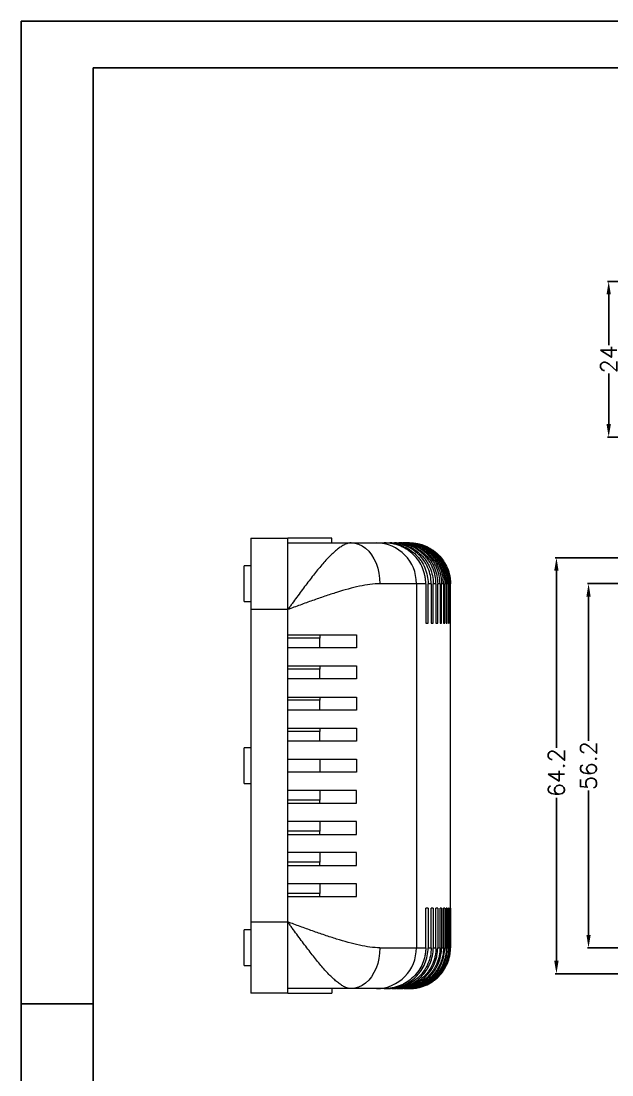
# Model space of a CAD drawing. Header units: inches. Extents: x 1958 to 3526, y 519 to 822.
# Drawn here: x 1957.7 to 2048.8, y 659.7 to 822.4 of the extents above; entities that cross this region are included whole.
import ezdxf

# ---------------------------------------------------------------- set-up
doc = ezdxf.new("R2010")
doc.units = ezdxf.units.IN
doc.styles.get("Standard").update_dxf_attribs({"font": 'txt', "bigfont": 'gbcbig.shx'})
doc.dimstyles.new('2.5', dxfattribs={"dimtxt": 2.5, "dimasz": 2, "dimexe": 0.18, "dimexo": 0.0625, "dimgap": 0.09, "dimtad": 0, "dimzin": 12, "dimdsep": 46, "dimtxsty": 'Standard', "dimcen": 2, "dimclrd": 3, "dimclre": 3, "dimadec": 0, "dimazin": 0, "dimtfac": 1, "dimtofl": 0, "dimtmove": 0, "dimatfit": 3, "dimfxl": 1, "dimtolj": 1, "dimtzin": 0, "dimarcsym": 0})

# ---------------------------------------------------------------- blocks, each defined once
blk = doc.blocks.new('*D194')
at = {"color": 3, "lineweight": -2}
for p, q in [((2066.21, 735.54), (2044.97, 735.54)), ((2045.15, 733.54), (2045.15, 711.28)), ((2045.15, 681.34), (2045.15, 703.6)), ((2066.21, 679.34), (2044.97, 679.34))]:
    blk.add_line(p, q, dxfattribs=at)
at = {"color": 3}
for points in [[(2044.82, 733.54), (2045.48, 733.54), (2045.15, 735.54)], [(2044.82, 681.34), (2045.48, 681.34), (2045.15, 679.34)]]:
    blk.add_solid(points, dxfattribs=at)
at = {"layer": 'Defpoints', "color": 0}
for p in [(2045.15, 735.54), (2066.27, 735.54), (2066.27, 679.34)]:
    blk.add_point(p, dxfattribs=at)
at = {"color": 0, "insert": (2045.15, 707.44), "char_height": 2.5, "attachment_point": 5, "rotation": 90}
blk.add_mtext('\\A1;56.2', dxfattribs=at)
blk = doc.blocks.new('*D198')
at = {"color": 3, "lineweight": -2}
for p, q in [((2069.07, 739.54), (2040.02, 739.54)), ((2040.2, 737.54), (2040.2, 710.19)), ((2040.2, 677.34), (2040.2, 702.51)), ((2068.29, 675.34), (2040.02, 675.34))]:
    blk.add_line(p, q, dxfattribs=at)
at = {"color": 3}
for points in [[(2039.86, 737.54), (2040.53, 737.54), (2040.2, 739.54)], [(2039.86, 677.34), (2040.53, 677.34), (2040.2, 675.34)]]:
    blk.add_solid(points, dxfattribs=at)
at = {"layer": 'Defpoints', "color": 0}
for p in [(2040.2, 739.54), (2069.13, 739.54), (2068.36, 675.34)]:
    blk.add_point(p, dxfattribs=at)
at = {"color": 0, "insert": (2040.2, 706.35), "char_height": 2.5, "attachment_point": 5, "rotation": 90}
blk.add_mtext('\\A1;64.2', dxfattribs=at)
blk = doc.blocks.new('*D213')
at = {"color": 3, "lineweight": -2}
for p, q in [((2058.71, 782.17), (2048.08, 782.17)), ((2048.26, 780.17), (2048.26, 772.34)), ((2048.26, 760.17), (2048.26, 767.99)), ((2090.27, 758.17), (2048.08, 758.17))]:
    blk.add_line(p, q, dxfattribs=at)
at = {"color": 3}
for points in [[(2047.92, 780.17), (2048.59, 780.17), (2048.26, 782.17)], [(2047.92, 760.17), (2048.59, 760.17), (2048.26, 758.17)]]:
    blk.add_solid(points, dxfattribs=at)
at = {"layer": 'Defpoints', "color": 0}
for p in [(2058.77, 782.17), (2048.26, 758.17), (2090.33, 758.17)]:
    blk.add_point(p, dxfattribs=at)
at = {"color": 0, "insert": (2048.26, 770.17), "char_height": 2.5, "attachment_point": 5, "rotation": 90}
blk.add_mtext('\\A1;24', dxfattribs=at)

msp = doc.modelspace()

# ---------------------------------------------------------------- linework, layer by layer
for p, q in [((1957.651, 822.366), (2386.64, 822.366)), ((1957.651, 822.366), (1957.651, 519.041)), ((1968.751, 815.144), (2379.418, 815.144)), ((1968.751, 815.144), (1968.751, 526.263)), ((1968.751, 670.703), (1957.651, 670.703))]:
    msp.add_line(p, q)
at = {"color": 7, "linetype": 'Continuous', "lineweight": 15}
for p, q in [((1993.066, 742.538), (1993.066, 731.538)), ((1993.066, 742.538), (1998.766, 742.538)), ((1998.766, 731.541), (1998.766, 742.538)), ((2005.566, 742.538), (1998.766, 742.538)), ((1998.766, 741.838), (2008.562, 741.838)), ((2005.566, 741.838), (2005.566, 742.538)), ((2008.562, 741.838), (2012.446, 741.838)), ((2012.446, 741.838), (2013.639, 741.838)), ((2013.639, 741.838), (2014.01, 741.838)), ((2014.01, 741.838), (2014.498, 741.838)), ((2014.824, 741.838), (2015.251, 741.838)), ((2015.535, 741.838), (2015.902, 741.838)), ((2016.143, 741.838), (2016.523, 741.798)), ((2016.143, 741.838), (2016.45, 741.838)), ((2016.648, 741.838), (2016.896, 741.838)), ((1993.066, 738.288), (1992.066, 738.288)), ((1992.066, 735.538), (1992.066, 738.288)), ((1992.066, 732.788), (1992.066, 735.538)), ((2018.603, 735.538), (2012.971, 735.538)), ((2018.603, 735.538), (2018.603, 679.338)), ((2020.049, 735.538), (2018.603, 735.538)), ((2020.049, 735.538), (2020.049, 729.438)), ((2020.883, 735.538), (2020.409, 735.538)), ((2020.409, 729.438), (2020.409, 735.538)), ((2020.883, 735.538), (2020.883, 729.438)), ((2021.201, 729.438), (2021.201, 735.538)), ((2021.617, 735.538), (2021.201, 735.538)), ((2021.617, 735.538), (2021.617, 729.438)), ((2021.893, 729.438), (2021.893, 735.538)), ((2022.249, 735.538), (2021.893, 735.538)), ((2022.249, 735.538), (2022.249, 729.438)), ((2022.484, 729.438), (2022.484, 735.538)), ((2022.782, 735.538), (2022.484, 735.538)), ((2022.782, 735.538), (2022.782, 729.438)), ((2022.975, 729.438), (2022.975, 735.538)), ((2023.216, 735.538), (2022.975, 735.538)), ((2023.216, 735.538), (2023.216, 729.438)), ((2023.368, 729.438), (2023.368, 735.538)), ((2023.552, 735.538), (2023.368, 735.538)), ((2023.552, 735.538), (2023.552, 729.438)), ((2023.663, 729.438), (2023.663, 735.538)), ((2023.789, 735.538), (2023.663, 735.538)), ((2023.789, 735.538), (2023.789, 729.438)), ((2023.859, 729.438), (2023.859, 735.538)), ((2023.866, 735.538), (2023.859, 735.538)), ((2023.866, 679.338), (2023.866, 735.538)), ((1992.066, 732.788), (1993.066, 732.788)), ((1998.765, 731.538), (1993.066, 731.538)), ((1993.066, 731.538), (1993.066, 683.338)), ((1998.766, 683.336), (1998.766, 731.54)), ((2020.049, 729.438), (2020.409, 729.438)), ((2020.883, 729.438), (2021.201, 729.438)), ((2021.617, 729.438), (2021.893, 729.438)), ((2022.249, 729.438), (2022.484, 729.438)), ((2022.782, 729.438), (2022.975, 729.438)), ((2023.216, 729.438), (2023.368, 729.438)), ((2023.552, 729.438), (2023.663, 729.438)), ((2023.789, 729.438), (2023.859, 729.438)), ((1998.766, 727.638), (2009.387, 727.638)), ((2003.737, 727.138), (1998.766, 727.138)), ((2003.737, 727.638), (2003.737, 727.138)), ((2003.737, 725.638), (2003.737, 727.138)), ((2009.387, 727.638), (2009.387, 725.638)), ((2009.387, 725.638), (1998.766, 725.638)), ((1998.766, 722.838), (2009.387, 722.838)), ((2003.737, 722.338), (1998.766, 722.338)), ((2003.737, 722.838), (2003.737, 722.338)), ((2003.737, 720.838), (2003.737, 722.338)), ((2009.387, 722.838), (2009.387, 720.838)), ((2009.387, 720.838), (1998.766, 720.838)), ((1998.766, 718.038), (2009.387, 718.038)), ((2003.737, 717.538), (1998.766, 717.538)), ((2003.737, 718.038), (2003.737, 717.538)), ((2003.737, 716.038), (2003.737, 717.538)), ((2009.387, 718.038), (2009.387, 716.038)), ((2009.387, 716.038), (1998.766, 716.038)), ((1998.766, 713.238), (2009.387, 713.238)), ((2003.737, 712.738), (1998.766, 712.738)), ((2003.737, 713.238), (2003.737, 712.738)), ((2003.737, 711.238), (2003.737, 712.738)), ((2009.387, 713.238), (2009.387, 711.238)), ((2009.387, 711.238), (1998.766, 711.238)), ((1993.066, 710.188), (1992.066, 710.188)), ((1992.066, 707.438), (1992.066, 710.188)), ((1998.766, 708.438), (2009.387, 708.438)), ((2003.737, 708.438), (2003.737, 706.438)), ((2009.387, 708.438), (2009.387, 706.438)), ((1992.066, 704.688), (1992.066, 707.438)), ((2009.387, 706.438), (1998.766, 706.438)), ((1992.066, 704.688), (1993.066, 704.688)), ((2009.387, 703.638), (1998.766, 703.638)), ((2003.737, 703.638), (2003.737, 702.138)), ((2009.387, 701.638), (2009.387, 703.638)), ((2003.737, 702.138), (1998.766, 702.138)), ((1998.766, 701.638), (2009.387, 701.638)), ((2003.737, 701.638), (2003.737, 702.138)), ((2009.387, 698.838), (1998.766, 698.838)), ((2003.737, 698.838), (2003.737, 697.338)), ((2009.387, 696.838), (2009.387, 698.838)), ((2003.737, 697.338), (1998.766, 697.338)), ((1998.766, 696.838), (2009.387, 696.838)), ((2003.737, 696.838), (2003.737, 697.338)), ((2009.387, 694.038), (1998.766, 694.038)), ((2003.737, 694.038), (2003.737, 692.538)), ((2009.387, 692.038), (2009.387, 694.038)), ((2003.737, 692.538), (1998.766, 692.538)), ((1998.766, 692.038), (2009.387, 692.038)), ((2003.737, 692.038), (2003.737, 692.538)), ((2009.387, 689.238), (1998.766, 689.238)), ((2003.737, 689.238), (2003.737, 687.738)), ((2009.387, 687.238), (2009.387, 689.238)), ((2003.737, 687.738), (1998.766, 687.738)), ((1998.766, 687.238), (2009.387, 687.238)), ((2003.737, 687.238), (2003.737, 687.738)), ((2020.409, 685.438), (2020.049, 685.438)), ((2020.049, 679.338), (2020.049, 685.438)), ((2020.409, 685.438), (2020.409, 679.338)), ((2021.201, 685.438), (2020.883, 685.438)), ((2020.883, 679.338), (2020.883, 685.438)), ((2021.201, 685.438), (2021.201, 679.338)), ((2021.893, 685.438), (2021.617, 685.438)), ((2021.617, 679.338), (2021.617, 685.438)), ((2021.893, 685.438), (2021.893, 679.338)), ((2022.484, 685.438), (2022.249, 685.438)), ((2022.249, 679.338), (2022.249, 685.438)), ((2022.484, 685.438), (2022.484, 679.338)), ((2022.975, 685.438), (2022.782, 685.438)), ((2022.782, 679.338), (2022.782, 685.438)), ((2022.975, 685.438), (2022.975, 679.338)), ((2023.368, 685.438), (2023.216, 685.438)), ((2023.216, 679.338), (2023.216, 685.438)), ((2023.368, 685.438), (2023.368, 679.338)), ((2023.663, 685.438), (2023.552, 685.438)), ((2023.552, 679.338), (2023.552, 685.438)), ((2023.663, 685.438), (2023.663, 679.338)), ((2023.859, 685.438), (2023.789, 685.438)), ((2023.789, 679.338), (2023.789, 685.438)), ((2023.859, 685.438), (2023.859, 679.338)), ((1993.066, 683.338), (1998.765, 683.338)), ((1993.066, 683.338), (1993.066, 672.338)), ((1998.766, 672.338), (1998.766, 683.334)), ((1993.066, 682.088), (1992.066, 682.088)), ((1992.066, 679.338), (1992.066, 682.088)), ((1992.066, 676.588), (1992.066, 679.338)), ((2012.971, 679.338), (2018.603, 679.338)), ((2018.603, 679.338), (2020.049, 679.338)), ((2020.409, 679.338), (2020.883, 679.338)), ((2021.201, 679.338), (2021.617, 679.338)), ((2021.893, 679.338), (2022.249, 679.338)), ((2022.484, 679.338), (2022.782, 679.338)), ((2022.975, 679.338), (2023.216, 679.338)), ((2023.368, 679.338), (2023.552, 679.338)), ((2023.663, 679.338), (2023.789, 679.338)), ((2023.859, 679.338), (2023.866, 679.338)), ((1992.066, 676.588), (1993.066, 676.588)), ((1998.766, 672.338), (1993.066, 672.338)), ((2008.562, 673.038), (1998.766, 673.038)), ((1998.766, 672.338), (2005.566, 672.338)), ((2005.566, 673.038), (2005.566, 672.338)), ((2012.446, 673.038), (2008.562, 673.038)), ((2013.639, 673.038), (2012.446, 673.038)), ((2013.639, 673.038), (2014.01, 673.038)), ((2014.498, 673.038), (2014.01, 673.038)), ((2015.251, 673.038), (2014.824, 673.038)), ((2015.902, 673.038), (2015.535, 673.038)), ((2016.143, 673.038), (2016.523, 673.078)), ((2016.45, 673.038), (2016.143, 673.038)), ((2016.896, 673.038), (2016.648, 673.038))]:
    msp.add_line(p, q, dxfattribs=at)
at = {"color": 7, "linetype": 'Continuous', "lineweight": 15, "flags": 128}
for points in [[(2008.562, 741.838), (2009.138, 741.784), (2009.703, 741.623), (2010.249, 741.358), (2010.767, 740.994), (2011.246, 740.536), (2011.68, 739.993), (2012.06, 739.373), (2012.38, 738.688), (2012.635, 737.949), (2012.821, 737.168), (2012.933, 736.36), (2012.971, 735.538)], [(2012.971, 679.338), (2012.933, 678.516), (2012.821, 677.707), (2012.635, 676.927), (2012.38, 676.188), (2012.06, 675.503), (2011.68, 674.883), (2011.246, 674.34), (2010.767, 673.882), (2010.249, 673.517), (2009.703, 673.253), (2009.138, 673.092), (2008.562, 673.038)]]:
    msp.add_lwpolyline(points, dxfattribs=at)
at = {"color": 7, "linetype": 'Continuous', "lineweight": 15}
for centre, start, end in [((2012.373, 735.609), 359.34883, 89.3336), ((2012.373, 679.267), 270.6664, 0.65117)]:
    msp.add_arc(centre, 6.23, start, end, dxfattribs=at)
for points, knots in [([(2008.562, 741.838), (2008.269, 741.838), (2007.958, 741.759), (2007.462, 741.535), (2007.292, 741.443), (2006.94, 741.225), (2006.758, 741.098), (2006.387, 740.813), (2006.197, 740.655), (2005.813, 740.314), (2005.618, 740.13), (2005.023, 739.543), (2004.615, 739.102), (2003.765, 738.129), (2003.329, 737.603), (2002.44, 736.49), (2001.992, 735.909), (2001.083, 734.705), (2000.62, 734.08), (1999.927, 733.136), (1999.696, 732.819), (1999.348, 732.342), (1999.232, 732.182), (1999, 731.862), (1998.882, 731.7), (1998.766, 731.541)], [0, 0, 0, 0, 0.125, 0.125, 0.1875, 0.1875, 0.25, 0.25, 0.3125, 0.3125, 0.375, 0.375, 0.5, 0.5, 0.625, 0.625, 0.75, 0.75, 0.875, 0.875, 0.9375, 0.9375, 0.96875, 0.96875, 1, 1, 1, 1]), ([(2020.049, 735.538), (2020.049, 735.746), (2020.038, 735.957), (2019.996, 736.371), (2019.964, 736.576), (2019.84, 737.184), (2019.717, 737.582), (2019.389, 738.352), (2019.19, 738.715), (2018.722, 739.399), (2018.45, 739.722), (2017.855, 740.302), (2017.532, 740.56), (2017.009, 740.901), (2016.827, 741.008), (2016.457, 741.2), (2016.269, 741.287), (2015.694, 741.52), (2015.296, 741.638), (2014.473, 741.798), (2014.058, 741.838), (2013.639, 741.838)], [0, 0, 0, 0, 0.0625, 0.0625, 0.125, 0.125, 0.25, 0.25, 0.375, 0.375, 0.5, 0.5, 0.625, 0.625, 0.6875, 0.6875, 0.75, 0.75, 0.875, 0.875, 1, 1, 1, 1]), ([(2014.01, 741.838), (2014.424, 741.838), (2014.836, 741.799), (2015.45, 741.68), (2015.655, 741.63), (2016.054, 741.511), (2016.25, 741.443), (2016.826, 741.21), (2017.194, 741.019), (2017.896, 740.56), (2018.22, 740.3), (2018.664, 739.867), (2018.805, 739.715), (2019.073, 739.396), (2019.201, 739.228), (2019.554, 738.712), (2019.752, 738.349), (2020.076, 737.585), (2020.202, 737.18), (2020.367, 736.367), (2020.409, 735.956), (2020.409, 735.538)], [0, 0, 0, 0, 0.125, 0.125, 0.1875, 0.1875, 0.25, 0.25, 0.375, 0.375, 0.5, 0.5, 0.5625, 0.5625, 0.625, 0.625, 0.75, 0.75, 0.875, 0.875, 1, 1, 1, 1]), ([(2020.883, 735.538), (2020.883, 735.951), (2020.843, 736.363), (2020.676, 737.185), (2020.553, 737.58), (2020.312, 738.152), (2020.222, 738.338), (2020.022, 738.704), (2019.913, 738.884), (2019.562, 739.398), (2019.296, 739.715), (2018.704, 740.297), (2018.375, 740.561), (2017.683, 741.014), (2017.316, 741.206), (2016.542, 741.521), (2016.143, 741.639), (2015.332, 741.797), (2014.915, 741.838), (2014.498, 741.838)], [0, 0, 0, 0, 0.125, 0.125, 0.25, 0.25, 0.3125, 0.3125, 0.375, 0.375, 0.5, 0.5, 0.625, 0.625, 0.75, 0.75, 0.875, 0.875, 1, 1, 1, 1]), ([(2014.824, 741.838), (2015.238, 741.838), (2015.658, 741.797), (2016.47, 741.638), (2016.866, 741.521), (2017.444, 741.286), (2017.635, 741.197), (2018.003, 741.004), (2018.181, 740.899), (2018.698, 740.559), (2019.021, 740.3), (2019.619, 739.713), (2019.884, 739.395), (2020.232, 738.883), (2020.34, 738.707), (2020.539, 738.341), (2020.63, 738.152), (2020.872, 737.578), (2020.994, 737.183), (2021.159, 736.371), (2021.201, 735.951), (2021.201, 735.538)], [0, 0, 0, 0, 0.125, 0.125, 0.25, 0.25, 0.3125, 0.3125, 0.375, 0.375, 0.5, 0.5, 0.625, 0.625, 0.6875, 0.6875, 0.75, 0.75, 0.875, 0.875, 1, 1, 1, 1]), ([(2021.617, 735.538), (2021.617, 735.956), (2021.575, 736.367), (2021.453, 736.974), (2021.402, 737.175), (2021.279, 737.573), (2021.207, 737.77), (2020.966, 738.344), (2020.769, 738.706), (2020.42, 739.221), (2020.294, 739.389), (2020.027, 739.709), (2019.887, 739.861), (2019.445, 740.295), (2019.124, 740.555), (2018.426, 741.015), (2018.058, 741.207), (2017.485, 741.441), (2017.29, 741.51), (2016.892, 741.629), (2016.688, 741.679), (2016.076, 741.798), (2015.665, 741.838), (2015.251, 741.838)], [0, 0, 0, 0, 0.125, 0.125, 0.1875, 0.1875, 0.25, 0.25, 0.375, 0.375, 0.4375, 0.4375, 0.5, 0.5, 0.625, 0.625, 0.75, 0.75, 0.8125, 0.8125, 0.875, 0.875, 1, 1, 1, 1]), ([(2015.535, 741.838), (2015.951, 741.838), (2016.362, 741.798), (2017.173, 741.639), (2017.577, 741.518), (2018.343, 741.205), (2018.708, 741.013), (2019.227, 740.671), (2019.397, 740.547), (2019.72, 740.285), (2019.874, 740.147), (2020.315, 739.712), (2020.579, 739.395), (2021.048, 738.704), (2021.245, 738.338), (2021.485, 737.768), (2021.555, 737.574), (2021.677, 737.177), (2021.729, 736.973), (2021.852, 736.362), (2021.893, 735.951), (2021.893, 735.538)], [0, 0, 0, 0, 0.125, 0.125, 0.25, 0.25, 0.375, 0.375, 0.4375, 0.4375, 0.5, 0.5, 0.625, 0.625, 0.75, 0.75, 0.8125, 0.8125, 0.875, 0.875, 1, 1, 1, 1]), ([(2022.249, 735.538), (2022.249, 735.951), (2022.208, 736.37), (2022.044, 737.179), (2021.924, 737.573), (2021.683, 738.148), (2021.593, 738.337), (2021.395, 738.701), (2021.288, 738.877), (2020.942, 739.389), (2020.677, 739.709), (2020.085, 740.295), (2019.764, 740.554), (2019.076, 741.009), (2018.704, 741.206), (2017.939, 741.519), (2017.544, 741.637), (2016.935, 741.757), (2016.728, 741.788), (2016.314, 741.828), (2016.108, 741.838), (2015.902, 741.838)], [0, 0, 0, 0, 0.125, 0.125, 0.25, 0.25, 0.3125, 0.3125, 0.375, 0.375, 0.5, 0.5, 0.625, 0.625, 0.75, 0.75, 0.875, 0.875, 0.9375, 0.9375, 1, 1, 1, 1]), ([(2022.782, 735.538), (2022.782, 735.949), (2022.742, 736.362), (2022.578, 737.178), (2022.457, 737.572), (2022.22, 738.142), (2022.131, 738.329), (2021.934, 738.695), (2021.826, 738.874), (2021.48, 739.388), (2021.217, 739.705), (2020.777, 740.142), (2020.622, 740.282), (2020.3, 740.544), (2020.133, 740.667), (2019.619, 741.008), (2019.255, 741.201), (2018.484, 741.518), (2018.088, 741.637), (2017.482, 741.757), (2017.278, 741.787), (2016.866, 741.828), (2016.657, 741.838), (2016.45, 741.838)], [0, 0, 0, 0, 0.125, 0.125, 0.25, 0.25, 0.3125, 0.3125, 0.375, 0.375, 0.5, 0.5, 0.5625, 0.5625, 0.625, 0.625, 0.75, 0.75, 0.875, 0.875, 0.9375, 0.9375, 1, 1, 1, 1]), ([(2016.648, 741.838), (2016.854, 741.838), (2017.06, 741.828), (2017.472, 741.788), (2017.679, 741.757), (2018.288, 741.637), (2018.682, 741.518), (2019.445, 741.204), (2019.816, 741.007), (2020.502, 740.551), (2020.821, 740.291), (2021.263, 739.853), (2021.404, 739.698), (2021.667, 739.38), (2021.913, 739.05), (2022.126, 738.697), (2022.322, 738.334), (2022.412, 738.145), (2022.652, 737.57), (2022.772, 737.176), (2022.934, 736.369), (2022.975, 735.951), (2022.975, 735.538)], [0, 0, 0, 0, 0.0625, 0.0625, 0.125, 0.125, 0.25, 0.25, 0.375, 0.375, 0.5, 0.5, 0.5625, 0.5625, 0.625, 0.6875, 0.6875, 0.75, 0.75, 0.875, 0.875, 1, 1, 1, 1]), ([(2016.798, 741.769), (2017.025, 741.752), (2017.605, 741.71), (2018.509, 741.409), (2019.471, 740.938), (2020.346, 740.295), (2021.09, 739.527), (2021.699, 738.636), (2022.142, 737.668), (2022.418, 736.633), (2022.483, 735.915), (2022.484, 735.547), (2022.484, 735.538)], [0, 0, 0, 0, 0.0733834, 0.1879088, 0.3057732, 0.4199661, 0.5375074, 0.6510421, 0.767909, 0.8807522, 0.9968938, 1, 1, 1, 1]), ([(2023.216, 735.538), (2023.216, 735.95), (2023.176, 736.36), (2023.055, 736.969), (2023.004, 737.172), (2022.883, 737.568), (2022.813, 737.762), (2022.576, 738.332), (2022.381, 738.696), (2021.916, 739.388), (2021.654, 739.705), (2021.217, 740.141), (2021.063, 740.279), (2020.742, 740.541), (2020.574, 740.666), (2020.057, 741.009), (2019.694, 741.202), (2018.931, 741.517), (2018.529, 741.638), (2017.721, 741.797), (2017.311, 741.838), (2016.896, 741.838)], [0, 0, 0, 0, 0.125, 0.125, 0.1875, 0.1875, 0.25, 0.25, 0.375, 0.375, 0.5, 0.5, 0.5625, 0.5625, 0.625, 0.625, 0.75, 0.75, 0.875, 0.875, 1, 1, 1, 1]), ([(2017.052, 741.838), (2017.464, 741.838), (2017.882, 741.797), (2018.689, 741.636), (2019.082, 741.518), (2019.658, 741.28), (2019.847, 741.191), (2020.211, 740.997), (2020.564, 740.786), (2020.895, 740.542), (2021.214, 740.281), (2021.37, 740.141), (2021.81, 739.702), (2022.071, 739.384), (2022.53, 738.701), (2022.729, 738.331), (2023.045, 737.569), (2023.165, 737.176), (2023.286, 736.568), (2023.317, 736.361), (2023.358, 735.949), (2023.368, 735.743), (2023.368, 735.538)], [0, 0, 0, 0, 0.125, 0.125, 0.25, 0.25, 0.3125, 0.3125, 0.375, 0.4375, 0.4375, 0.5, 0.5, 0.625, 0.625, 0.75, 0.75, 0.875, 0.875, 0.9375, 0.9375, 1, 1, 1, 1]), ([(2023.552, 735.538), (2023.552, 735.952), (2023.511, 736.361), (2023.35, 737.169), (2023.228, 737.571), (2022.912, 738.332), (2022.718, 738.695), (2022.373, 739.211), (2022.248, 739.378), (2021.985, 739.698), (2021.846, 739.85), (2021.41, 740.285), (2021.09, 740.548), (2020.397, 741.009), (2020.034, 741.202), (2019.464, 741.438), (2019.269, 741.507), (2018.873, 741.627), (2018.67, 741.678), (2018.062, 741.798), (2017.653, 741.838), (2017.24, 741.838)], [0, 0, 0, 0, 0.125, 0.125, 0.25, 0.25, 0.375, 0.375, 0.4375, 0.4375, 0.5, 0.5, 0.625, 0.625, 0.75, 0.75, 0.8125, 0.8125, 0.875, 0.875, 1, 1, 1, 1]), ([(2017.556, 741.838), (2017.763, 741.838), (2017.972, 741.828), (2018.383, 741.787), (2018.587, 741.756), (2019.191, 741.636), (2019.585, 741.517), (2020.354, 741.199), (2020.716, 741.004), (2021.228, 740.662), (2021.394, 740.54), (2021.714, 740.277), (2021.869, 740.137), (2022.306, 739.699), (2022.567, 739.382), (2023.025, 738.697), (2023.223, 738.327), (2023.537, 737.568), (2023.657, 737.175), (2023.778, 736.565), (2023.809, 736.359), (2023.849, 735.948), (2023.859, 735.743), (2023.859, 735.538)], [0, 0, 0, 0, 0.0625, 0.0625, 0.125, 0.125, 0.25, 0.25, 0.375, 0.375, 0.4375, 0.4375, 0.5, 0.5, 0.625, 0.625, 0.75, 0.75, 0.875, 0.875, 0.9375, 0.9375, 1, 1, 1, 1]), ([(2018.164, 741.764), (2018.31, 741.751), (2018.814, 741.703), (2019.636, 741.437), (2020.603, 740.975), (2021.468, 740.353), (2022.223, 739.591), (2022.834, 738.721), (2023.29, 737.752), (2023.6, 736.686), (2023.641, 735.932), (2023.663, 735.538)], [0, 0, 0, 0, 0.0481906, 0.1671275, 0.2826946, 0.4016193, 0.517079, 0.6358958, 0.7512064, 0.8698686, 1, 1, 1, 1]), ([(2023.789, 735.538), (2023.777, 735.83), (2023.753, 736.42), (2023.55, 737.34), (2023.193, 738.283), (2022.653, 739.197), (2021.962, 740.015), (2021.151, 740.702), (2020.226, 741.236), (2019.4, 741.584), (2018.867, 741.661), (2018.691, 741.687)], [0, 0, 0, 0, 0.1009569, 0.2039344, 0.324532, 0.4486245, 0.5692688, 0.6934075, 0.814137, 0.938363, 1, 1, 1, 1]), ([(2012.971, 735.538), (2012.482, 735.538), (2011.973, 735.498), (2010.919, 735.358), (2010.373, 735.259), (2008.68, 734.891), (2007.513, 734.563), (2005.702, 733.997), (2005.087, 733.795), (2003.842, 733.374), (2003.216, 733.155), (2001.957, 732.707), (2001.324, 732.477), (2000.367, 732.128), (2000.047, 732.01), (1999.407, 731.775), (1999.085, 731.656), (1998.766, 731.539)], [0, 0, 0, 0, 0.125, 0.125, 0.25, 0.25, 0.5, 0.5, 0.625, 0.625, 0.75, 0.75, 0.875, 0.875, 0.9375, 0.9375, 1, 1, 1, 1]), ([(2012.971, 679.338), (2012.482, 679.338), (2011.973, 679.378), (2010.919, 679.518), (2010.373, 679.617), (2008.68, 679.984), (2007.513, 680.313), (2005.702, 680.878), (2005.087, 681.08), (2003.842, 681.502), (2003.216, 681.721), (2001.957, 682.169), (2001.324, 682.398), (2000.367, 682.748), (2000.047, 682.866), (1999.407, 683.101), (1999.085, 683.22), (1998.766, 683.337)], [0, 0, 0, 0, 0.125, 0.125, 0.25, 0.25, 0.5, 0.5, 0.625, 0.625, 0.75, 0.75, 0.875, 0.875, 0.9375, 0.9375, 1, 1, 1, 1]), ([(2008.562, 673.038), (2008.269, 673.038), (2007.958, 673.117), (2007.462, 673.34), (2007.292, 673.432), (2006.94, 673.651), (2006.758, 673.778), (2006.387, 674.063), (2006.197, 674.221), (2005.813, 674.562), (2005.618, 674.746), (2005.023, 675.333), (2004.615, 675.774), (2003.765, 676.746), (2003.329, 677.273), (2002.44, 678.386), (2001.992, 678.967), (2001.083, 680.17), (2000.62, 680.795), (1999.927, 681.74), (1999.696, 682.056), (1999.348, 682.534), (1999.232, 682.694), (1999, 683.014), (1998.882, 683.176), (1998.766, 683.335)], [0, 0, 0, 0, 0.125, 0.125, 0.1875, 0.1875, 0.25, 0.25, 0.3125, 0.3125, 0.375, 0.375, 0.5, 0.5, 0.625, 0.625, 0.75, 0.75, 0.875, 0.875, 0.9375, 0.9375, 0.96875, 0.96875, 1, 1, 1, 1]), ([(2020.049, 679.338), (2020.049, 679.13), (2020.038, 678.919), (2019.996, 678.505), (2019.964, 678.3), (2019.84, 677.692), (2019.717, 677.293), (2019.389, 676.523), (2019.19, 676.16), (2018.722, 675.477), (2018.45, 675.154), (2017.855, 674.574), (2017.532, 674.315), (2017.009, 673.974), (2016.827, 673.868), (2016.457, 673.676), (2016.269, 673.589), (2015.694, 673.356), (2015.296, 673.238), (2014.473, 673.078), (2014.058, 673.038), (2013.639, 673.038)], [0, 0, 0, 0, 0.0625, 0.0625, 0.125, 0.125, 0.25, 0.25, 0.375, 0.375, 0.5, 0.5, 0.625, 0.625, 0.6875, 0.6875, 0.75, 0.75, 0.875, 0.875, 1, 1, 1, 1]), ([(2014.01, 673.038), (2014.424, 673.038), (2014.836, 673.077), (2015.45, 673.196), (2015.655, 673.246), (2016.054, 673.364), (2016.25, 673.433), (2016.826, 673.666), (2017.194, 673.857), (2017.896, 674.316), (2018.22, 674.576), (2018.664, 675.009), (2018.805, 675.161), (2019.073, 675.48), (2019.201, 675.648), (2019.554, 676.164), (2019.752, 676.527), (2020.076, 677.291), (2020.202, 677.695), (2020.367, 678.508), (2020.409, 678.92), (2020.409, 679.338)], [0, 0, 0, 0, 0.125, 0.125, 0.1875, 0.1875, 0.25, 0.25, 0.375, 0.375, 0.5, 0.5, 0.5625, 0.5625, 0.625, 0.625, 0.75, 0.75, 0.875, 0.875, 1, 1, 1, 1]), ([(2020.883, 679.338), (2020.883, 678.925), (2020.843, 678.512), (2020.676, 677.691), (2020.553, 677.296), (2020.312, 676.724), (2020.222, 676.537), (2020.022, 676.171), (2019.913, 675.992), (2019.562, 675.477), (2019.296, 675.16), (2018.704, 674.579), (2018.375, 674.315), (2017.683, 673.862), (2017.316, 673.67), (2016.542, 673.355), (2016.143, 673.237), (2015.332, 673.079), (2014.915, 673.038), (2014.498, 673.038)], [0, 0, 0, 0, 0.125, 0.125, 0.25, 0.25, 0.3125, 0.3125, 0.375, 0.375, 0.5, 0.5, 0.625, 0.625, 0.75, 0.75, 0.875, 0.875, 1, 1, 1, 1]), ([(2014.824, 673.038), (2015.238, 673.038), (2015.658, 673.079), (2016.47, 673.238), (2016.866, 673.355), (2017.444, 673.59), (2017.635, 673.679), (2018.003, 673.872), (2018.181, 673.977), (2018.698, 674.317), (2019.021, 674.576), (2019.619, 675.163), (2019.884, 675.48), (2020.232, 675.992), (2020.34, 676.169), (2020.539, 676.534), (2020.63, 676.724), (2020.872, 677.298), (2020.994, 677.692), (2021.159, 678.504), (2021.201, 678.924), (2021.201, 679.338)], [0, 0, 0, 0, 0.125, 0.125, 0.25, 0.25, 0.3125, 0.3125, 0.375, 0.375, 0.5, 0.5, 0.625, 0.625, 0.6875, 0.6875, 0.75, 0.75, 0.875, 0.875, 1, 1, 1, 1]), ([(2021.617, 679.338), (2021.617, 678.92), (2021.575, 678.509), (2021.453, 677.901), (2021.402, 677.701), (2021.279, 677.303), (2021.207, 677.105), (2020.966, 676.532), (2020.769, 676.169), (2020.42, 675.655), (2020.294, 675.487), (2020.027, 675.167), (2019.887, 675.015), (2019.445, 674.58), (2019.124, 674.32), (2018.426, 673.861), (2018.058, 673.668), (2017.485, 673.435), (2017.29, 673.366), (2016.892, 673.247), (2016.688, 673.197), (2016.076, 673.077), (2015.665, 673.038), (2015.251, 673.038)], [0, 0, 0, 0, 0.125, 0.125, 0.1875, 0.1875, 0.25, 0.25, 0.375, 0.375, 0.4375, 0.4375, 0.5, 0.5, 0.625, 0.625, 0.75, 0.75, 0.8125, 0.8125, 0.875, 0.875, 1, 1, 1, 1]), ([(2015.535, 673.038), (2015.951, 673.038), (2016.362, 673.078), (2017.173, 673.237), (2017.577, 673.357), (2018.343, 673.671), (2018.708, 673.863), (2019.227, 674.205), (2019.397, 674.329), (2019.72, 674.591), (2019.874, 674.729), (2020.315, 675.163), (2020.579, 675.481), (2021.048, 676.172), (2021.245, 676.537), (2021.485, 677.108), (2021.555, 677.302), (2021.677, 677.699), (2021.729, 677.902), (2021.852, 678.514), (2021.893, 678.924), (2021.893, 679.338)], [0, 0, 0, 0, 0.125, 0.125, 0.25, 0.25, 0.375, 0.375, 0.4375, 0.4375, 0.5, 0.5, 0.625, 0.625, 0.75, 0.75, 0.8125, 0.8125, 0.875, 0.875, 1, 1, 1, 1]), ([(2022.249, 679.338), (2022.249, 678.925), (2022.208, 678.506), (2022.044, 677.697), (2021.924, 677.303), (2021.683, 676.728), (2021.593, 676.539), (2021.395, 676.175), (2021.288, 675.998), (2020.942, 675.486), (2020.677, 675.166), (2020.085, 674.581), (2019.764, 674.321), (2019.076, 673.867), (2018.704, 673.67), (2017.939, 673.357), (2017.544, 673.239), (2016.935, 673.118), (2016.728, 673.088), (2016.314, 673.048), (2016.108, 673.038), (2015.902, 673.038)], [0, 0, 0, 0, 0.125, 0.125, 0.25, 0.25, 0.3125, 0.3125, 0.375, 0.375, 0.5, 0.5, 0.625, 0.625, 0.75, 0.75, 0.875, 0.875, 0.9375, 0.9375, 1, 1, 1, 1]), ([(2022.782, 679.338), (2022.782, 678.926), (2022.742, 678.514), (2022.578, 677.697), (2022.457, 677.303), (2022.22, 676.733), (2022.131, 676.547), (2021.934, 676.181), (2021.826, 676.002), (2021.48, 675.488), (2021.217, 675.171), (2020.777, 674.734), (2020.622, 674.594), (2020.3, 674.331), (2020.133, 674.209), (2019.619, 673.868), (2019.255, 673.674), (2018.484, 673.357), (2018.088, 673.238), (2017.482, 673.119), (2017.278, 673.089), (2016.866, 673.048), (2016.657, 673.038), (2016.45, 673.038)], [0, 0, 0, 0, 0.125, 0.125, 0.25, 0.25, 0.3125, 0.3125, 0.375, 0.375, 0.5, 0.5, 0.5625, 0.5625, 0.625, 0.625, 0.75, 0.75, 0.875, 0.875, 0.9375, 0.9375, 1, 1, 1, 1]), ([(2016.648, 673.038), (2016.854, 673.038), (2017.06, 673.048), (2017.472, 673.088), (2017.679, 673.119), (2018.288, 673.239), (2018.682, 673.358), (2019.445, 673.672), (2019.816, 673.869), (2020.502, 674.325), (2020.821, 674.584), (2021.263, 675.023), (2021.404, 675.178), (2021.667, 675.496), (2021.913, 675.826), (2022.126, 676.178), (2022.322, 676.542), (2022.412, 676.731), (2022.652, 677.306), (2022.772, 677.699), (2022.934, 678.507), (2022.975, 678.925), (2022.975, 679.338)], [0, 0, 0, 0, 0.0625, 0.0625, 0.125, 0.125, 0.25, 0.25, 0.375, 0.375, 0.5, 0.5, 0.5625, 0.5625, 0.625, 0.6875, 0.6875, 0.75, 0.75, 0.875, 0.875, 1, 1, 1, 1]), ([(2016.798, 673.107), (2017.025, 673.123), (2017.61, 673.166), (2018.513, 673.47), (2019.481, 673.943), (2020.349, 674.585), (2021.097, 675.357), (2021.7, 676.245), (2022.146, 677.217), (2022.417, 678.248), (2022.483, 678.965), (2022.484, 679.328), (2022.484, 679.338)], [0, 0, 0, 0, 0.0733868, 0.1895826, 0.3057759, 0.4216443, 0.5375093, 0.6527111, 0.7679099, 0.8824023, 0.9968936, 1, 1, 1, 1]), ([(2023.216, 679.338), (2023.216, 678.925), (2023.176, 678.516), (2023.055, 677.907), (2023.004, 677.704), (2022.883, 677.308), (2022.813, 677.114), (2022.576, 676.544), (2022.381, 676.18), (2021.916, 675.488), (2021.654, 675.171), (2021.217, 674.735), (2021.063, 674.597), (2020.742, 674.334), (2020.574, 674.21), (2020.057, 673.867), (2019.694, 673.674), (2018.931, 673.359), (2018.529, 673.238), (2017.721, 673.078), (2017.311, 673.038), (2016.896, 673.038)], [0, 0, 0, 0, 0.125, 0.125, 0.1875, 0.1875, 0.25, 0.25, 0.375, 0.375, 0.5, 0.5, 0.5625, 0.5625, 0.625, 0.625, 0.75, 0.75, 0.875, 0.875, 1, 1, 1, 1]), ([(2017.052, 673.038), (2017.464, 673.038), (2017.882, 673.079), (2018.689, 673.239), (2019.082, 673.358), (2019.658, 673.596), (2019.847, 673.684), (2020.211, 673.879), (2020.564, 674.09), (2020.895, 674.334), (2021.214, 674.595), (2021.37, 674.735), (2021.81, 675.174), (2022.071, 675.492), (2022.53, 676.175), (2022.729, 676.545), (2023.045, 677.306), (2023.165, 677.699), (2023.286, 678.308), (2023.317, 678.515), (2023.358, 678.927), (2023.368, 679.132), (2023.368, 679.338)], [0, 0, 0, 0, 0.125, 0.125, 0.25, 0.25, 0.3125, 0.3125, 0.375, 0.4375, 0.4375, 0.5, 0.5, 0.625, 0.625, 0.75, 0.75, 0.875, 0.875, 0.9375, 0.9375, 1, 1, 1, 1]), ([(2023.552, 679.338), (2023.552, 678.923), (2023.511, 678.514), (2023.35, 677.707), (2023.228, 677.305), (2022.912, 676.544), (2022.718, 676.181), (2022.373, 675.665), (2022.248, 675.497), (2021.985, 675.178), (2021.846, 675.026), (2021.41, 674.59), (2021.09, 674.328), (2020.397, 673.867), (2020.034, 673.674), (2019.464, 673.438), (2019.269, 673.369), (2018.873, 673.249), (2018.67, 673.198), (2018.062, 673.078), (2017.653, 673.038), (2017.24, 673.038)], [0, 0, 0, 0, 0.125, 0.125, 0.25, 0.25, 0.375, 0.375, 0.4375, 0.4375, 0.5, 0.5, 0.625, 0.625, 0.75, 0.75, 0.8125, 0.8125, 0.875, 0.875, 1, 1, 1, 1]), ([(2023.789, 679.338), (2023.789, 678.925), (2023.749, 678.517), (2023.589, 677.709), (2023.467, 677.308), (2023.152, 676.549), (2022.959, 676.186), (2022.614, 675.67), (2022.49, 675.502), (2022.228, 675.183), (2021.953, 674.879), (2021.648, 674.603), (2021.33, 674.341), (2021.163, 674.217), (2020.646, 673.872), (2020.284, 673.678), (2019.525, 673.363), (2019.125, 673.241), (2018.313, 673.079), (2017.896, 673.038), (2017.484, 673.038)], [0, 0, 0, 0, 0.125, 0.125, 0.25, 0.25, 0.375, 0.375, 0.4375, 0.4375, 0.5, 0.5625, 0.5625, 0.625, 0.625, 0.75, 0.75, 0.875, 0.875, 1, 1, 1, 1]), ([(2017.556, 673.038), (2017.763, 673.038), (2017.972, 673.048), (2018.383, 673.089), (2018.587, 673.119), (2019.191, 673.24), (2019.585, 673.359), (2020.354, 673.677), (2020.716, 673.872), (2021.228, 674.214), (2021.394, 674.336), (2021.714, 674.598), (2021.869, 674.739), (2022.306, 675.177), (2022.567, 675.494), (2023.025, 676.179), (2023.223, 676.549), (2023.537, 677.308), (2023.657, 677.701), (2023.778, 678.311), (2023.809, 678.517), (2023.849, 678.927), (2023.859, 679.133), (2023.859, 679.338)], [0, 0, 0, 0, 0.0625, 0.0625, 0.125, 0.125, 0.25, 0.25, 0.375, 0.375, 0.4375, 0.4375, 0.5, 0.5, 0.625, 0.625, 0.75, 0.75, 0.875, 0.875, 0.9375, 0.9375, 1, 1, 1, 1]), ([(2018.178, 673.114), (2018.324, 673.128), (2018.823, 673.176), (2019.645, 673.442), (2020.607, 673.904), (2021.476, 674.528), (2022.225, 675.289), (2022.839, 676.164), (2023.291, 677.129), (2023.601, 678.195), (2023.641, 678.944), (2023.663, 679.338)], [0, 0, 0, 0, 0.0483943, 0.1658359, 0.2832633, 0.4006895, 0.5180088, 0.6353276, 0.7524947, 0.8696613, 1, 1, 1, 1])]:
    msp.add_open_spline(points, degree=3, knots=knots, dxfattribs=at)

# ---------------------------------------------------------------- dimensions: what is measured, and where the dimension line sits
dim = msp.add_linear_dim(base=(2048.258, 758.167), p1=(2058.772, 782.167), p2=(2090.334, 758.167), angle=90, dimstyle='2.5')
dim.commit()
dim.dimension.update_dxf_attribs({"geometry": '*D213', "text_midpoint": (2048.258, 770.167)})
for base, p1, p2, picture, middle in [((2040.195, 739.538), (2068.357, 675.338), (2069.13, 739.538), '*D198', (2040.195, 706.35)), ((2045.15, 735.538), (2066.272, 679.338), (2066.272, 735.538), '*D194', (2045.15, 707.438))]:
    dim = msp.add_linear_dim(base=base, p1=p1, p2=p2, angle=90, dimstyle='2.5')
    dim.commit()
    dim.dimension.update_dxf_attribs({"geometry": picture, "text_midpoint": middle, "dimtype": 160})

doc.saveas('drawing.dxf')
